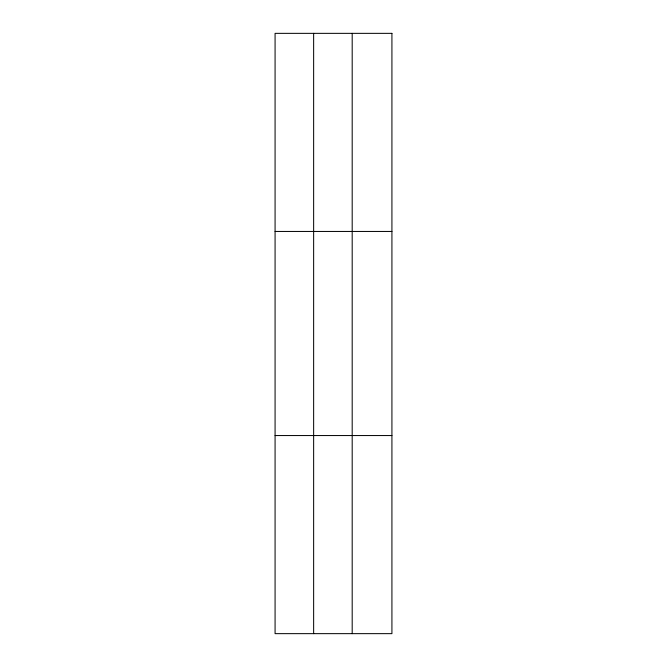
<?xml version="1.0" encoding="UTF-8"?>
<svg xmlns="http://www.w3.org/2000/svg" width="667" height="667" viewBox="0 0 667 667"><rect width="100%" height="100%" fill="white"/><g stroke="black" fill="none" stroke-linecap="round" stroke-linejoin="round"><path stroke-width="1" d="M313.64 33.35L313.64 633.65M352.193 33.35L352.193 633.65M275.079 231.449L391.921 231.449M275.079 435.551L391.921 435.551M391.921 33.35L391.921 633.65L275.079 633.65L275.079 33.35L391.921 33.35"/></g></svg>
